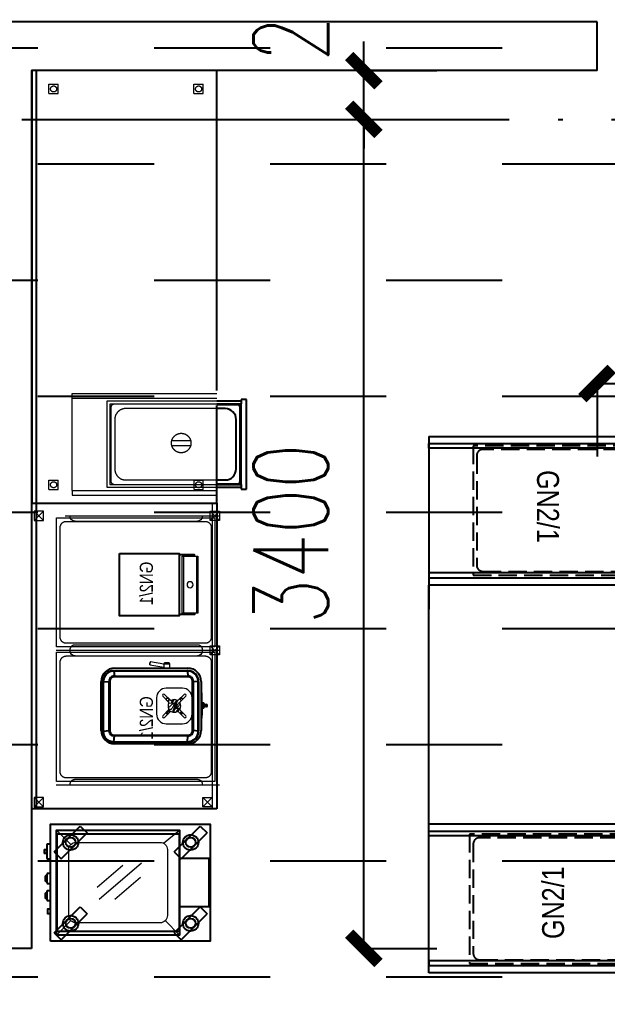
# Model space of a CAD drawing. Header units: millimetres. Extents: x 12325263 to 13848842, y -1463133 to 573208.
# Drawn here: x 12573877 to 12576290, y -830164 to -826177 of the extents above; entities that cross this region are included whole.
import ezdxf
from ezdxf.enums import TextEntityAlignment as Align
from ezdxf.xclip import XClip

# ---------------------------------------------------------------- set-up
doc = ezdxf.new("R2010")
doc.units = ezdxf.units.MM
doc.header["$LTSCALE"] = 1000
doc.header["$XCLIPFRAME"] = 0
for name, pattern in [('DASH', [0.35, 0.25, -0.1]), ('DASHED', [19.05, 12.7, -6.35]), ('DOTE', [2.42, 2, -0.2, 0.02, -0.2])]:
    doc.linetypes.add(name, pattern=pattern)
for name, color, linetype in [('A-ANNO-DIMS', 83, 'Continuous'), ('A-AXIS', 16, 'DOTE'), ('A-WALL', 5, 'Continuous'), ('fur202301', 252, 'Continuous'), ('WALL', 5, 'Continuous'), ('WALL-SHATCH', 8, 'Continuous'), ('建筑-楼板开洞', 251, 'Continuous')]:
    doc.layers.add(name, color=color, linetype=linetype)
doc.styles.add('_TCH_DIM_T3', font='SIMPLEX.shx', dxfattribs={"width": 0.705882, "bigfont": 'GBCBIG.shx'})
doc.styles.add('KA', font='ARIALN.TTF')
doc.dimstyles.new('_TCH_ARCH&&120', dxfattribs={"dimtxt": 306, "dimasz": 120, "dimexe": 300, "dimexo": 360, "dimgap": 147, "dimtad": 1, "dimdec": 0, "dimzin": 0, "dimdsep": 46, "dimtxsty": '_TCH_DIM_T3', "dimblk": 'ARCHTICK', "dimcen": 0.09, "dimclrt": 7, "dimazin": 2, "dimtfac": 1, "dimtdec": 0, "dimtix": 1, "dimtmove": 2, "dimatfit": 3, "dimfxl": 1, "dimfxlon": 1, "dimtolj": 1, "dimtzin": 0, "dimarcsym": 0})

# ---------------------------------------------------------------- blocks, each defined once
blk = doc.blocks.new('adgshg13-A$C7F010FC0')
at = {"layer": 'WALL-SHATCH'}
h = blk.add_hatch(color=256, dxfattribs=at)
h.dxf.hatch_style = 1
h.paths.add_polyline_path([(-60384.2, -16880.9), (-763.2, 197.5), (12587.6, -13153.3), (12587.6, -157996), (-162964.9, -188820.4), (-171262.4, -180522.9), (-171262.4, -31310.9), (-150707.2, -10755.7), (-131860.1, -7980.9), (-99162.4, -7980.9), (-99162.4, -4980.9), (-76620.4, -4980.9), (-70107.7, -16880.9)], flags=16)
h.paths.add_polyline_path([(-60091.2, -16380.9), (-646.9, 646.9), (12987.6, -12987.6), (12987.6, -158331.9), (-163100.6, -189250.4), (-171662.4, -180688.6), (-171662.4, -31145.2), (-150777.9, -10260.7), (-131896.7, -7480.9), (-99562.4, -7480.9), (-99562.4, -4580.9), (-76365.6, -4580.9), (-69907.5, -16380.9)])
blk = doc.blocks.new('A$C4C7A72D3')
at = {"layer": 'WALL', "color": 1}
blk.add_blockref('adgshg13-A$C7F010FC0', (210433, 205503.6), dxfattribs=at)
blk = doc.blocks.new('qlzw')
at = {"layer": 'A-AXIS'}
blk.add_line((12411416.8, 1055289.8), (12486866.8, 1055289.8), dxfattribs=at)
blk = doc.blocks.new('*U1546')
at = {"layer": 'fur202301'}
for p, q in [((859105.8, 257052.8), (860105.8, 257052.8)), ((859105.8, 257052.8), (859105.8, 256344)), ((860105.8, 257052.8), (860105.8, 256442.8)), ((860105.8, 256442.8), (859105.8, 256442.8)), ((859105.8, 255462.9), (859105.8, 256442.8)), ((860105.8, 255462.9), (860105.8, 256442.8)), ((859105.8, 254852.5), (859105.8, 255463.2)), ((860105.8, 255462.9), (859105.8, 255462.9)), ((860105.8, 254852.5), (860105.8, 255462.9)), ((860105.8, 254852.5), (859105.8, 254852.5))]:
    blk.add_line(p, q, dxfattribs=at)
at = {"layer": 'fur202301', "linetype": 'DASHED', "ltscale": 0.1}
for points in [[(860105.8, 257024), (860105.8, 257004), (859105.8, 257004), (859105.8, 257024)], [(860105.8, 256472.8), (860105.8, 256492.8), (859105.8, 256492.8), (859105.8, 256472.8)], [(860105.8, 255434.1), (860105.8, 255414.1), (859105.8, 255414.1), (859105.8, 255434.1)], [(860105.8, 254882.5), (860105.8, 254902.5), (859105.8, 254902.5), (859105.8, 254882.5)]]:
    blk.add_lwpolyline(points, close=True, dxfattribs=at)
at = {"layer": 'fur202301', "color": 1, "linetype": 'DASH', "ltscale": 0.3}
for points in [[(859287, 257014.3), (859287, 256484.3), (859937, 256484.3), (859937, 257014.3)], [(859923, 254891.6), (859922.9, 255421.6), (859272.9, 255421.6), (859273, 254891.6)]]:
    blk.add_lwpolyline(points, close=True, dxfattribs=at)
for points in [[(859302, 256974.3), (859302, 256524.3, 0.414214), (859327, 256499.3), (859897, 256499.3, 0.414214), (859922, 256524.3), (859922, 256974.3, 0.414214), (859897, 256999.3), (859327, 256999.3, 0.414214)], [(859907.9, 254931.6), (859907.9, 255381.6, 0.414214), (859882.9, 255406.6), (859312.9, 255406.6, 0.414214), (859287.9, 255381.6), (859287.9, 254931.6, 0.414214), (859313, 254906.6), (859883, 254906.6, 0.414214)]]:
    blk.add_lwpolyline(points, format="xyb", close=True, dxfattribs=at)
at = {"layer": 'fur202301', "style": 'KA'}
for rotation, p in [(270.0006, (859596.3, 256765.5)), (90.0061, (859613.6, 255140.4))]:
    blk.add_text('GN2/1', height=90, rotation=rotation, dxfattribs=at).set_placement(p, align=Align.MIDDLE)
blk = doc.blocks.new('*U1551')
for p, q in [((1253.7, 0), (0, 0)), ((0, 0), (0, -760)), ((1253.7, -760), (1253.7, 0)), ((1253.7, -20), (0, -20)), ((0, -760), (1253.7, -760))]:
    blk.add_line(p, q)
at = {"color": 1, "linetype": 'DASHED', "lineweight": 0, "ltscale": 3}
for p, q in [((33, -10), (71, -48)), ((71, -10), (33, -48)), ((1207.7, -48), (1245.7, -10)), ((1245.7, -48), (1207.7, -10)), ((604, -100), (604, -770)), ((1156.1, -100), (1156.1, -770)), ((52, -138), (52, -770)), ((52, -158), (55, -158)), ((604, -158), (601, -158)), ((604, -128), (604, -128)), ((604, -128), (604, -128)), ((604, -138), (604, -770)), ((604, -158), (607, -158)), ((1156.1, -158), (1153.1, -158)), ((1156.1, -128), (1156.1, -128)), ((1156.1, -128), (1156.1, -128)), ((75, -178), (75, -680)), ((581, -178), (581, -680)), ((627, -178), (627, -680)), ((1133.1, -178), (1133.1, -680)), ((1207.7, -702), (1245.7, -740)), ((1245.7, -702), (1207.7, -740)), ((0, -740), (1253.7, -740)), ((33, -732), (71, -770)), ((71, -732), (33, -770)), ((623, -732), (585, -770)), ((585, -732), (623, -770)), ((604, -760), (601, -760)), ((1156.1, -760), (1153.1, -760))]:
    blk.add_line(p, q, dxfattribs=at)
at = {"color": 1, "lineweight": 0, "ltscale": 100}
for p, q in [((52, -700), (55, -700)), ((604, -700), (607, -700))]:
    blk.add_line(p, q, dxfattribs=at)
at = {"color": 1, "linetype": 'DASHED', "lineweight": 0, "ltscale": 3}
for points in [[(33, -10), (71, -10), (71, -48), (33, -48)], [(1207.7, -10), (1245.7, -10), (1245.7, -48), (1207.7, -48)], [(1207.7, -740), (1245.7, -740), (1245.7, -702), (1207.7, -702)], [(33, -770), (71, -770), (71, -732), (33, -732)], [(585, -770), (623, -770), (623, -732), (585, -732)]]:
    blk.add_lwpolyline(points, close=True, dxfattribs=at)
at = {"color": 1, "linetype": 'DASHED', "lineweight": 0, "ltscale": 0.1, "extrusion": (2.75779e-10, -5.4845e-09, 1), "elevation": 0}
for points in [[(590.3, -102), (60.3, -102), (60.3, -752), (590.3, -752)], [(1142.3, -102), (612.3, -102), (612.3, -752), (1142.3, -752)]]:
    blk.add_lwpolyline(points, close=True, dxfattribs=at)
for points in [[(550.3, -117), (100.3, -117, 0.414214), (75.3, -142), (75.3, -712, 0.414214), (100.3, -737), (550.3, -737, 0.414214), (575.3, -712), (575.3, -142, 0.414214)], [(1102.3, -117), (652.3, -117, 0.414214), (627.3, -142), (627.3, -712, 0.414214), (652.3, -737), (1102.3, -737, 0.414214), (1127.3, -712), (1127.3, -142, 0.414214)]]:
    blk.add_lwpolyline(points, format="xyb", close=True, dxfattribs=at)
at = {"color": 1, "lineweight": 0, "ltscale": 3}
for centre in [(55, -178), (607, -178)]:
    blk.add_arc(centre, 20, 0, 90, dxfattribs=at)
at = {"color": 1, "linetype": 'DASHED', "lineweight": 0, "ltscale": 3}
for centre, start, end in [((601, -178), 90, 180), ((1153.1, -178), 90, 180), ((601, -680), 180, 270), ((1153.1, -680), 180, 270)]:
    blk.add_arc(centre, 20, start, end, dxfattribs=at)
at = {"color": 1, "lineweight": 0, "ltscale": 100}
for centre in [(55, -680), (607, -680)]:
    blk.add_arc(centre, 20, 270, 0, dxfattribs=at)
at = {"color": 1, "lineweight": 0, "style": 'KA'}
for p in [(329.1, -469.4, 0), (881.2, -469.4, 0)]:
    blk.add_text('GN2/1', height=53.6, rotation=0, dxfattribs=at).set_placement(p, align=Align.MIDDLE)
blk = doc.blocks.new('asdgagCASTOR')
at = {"layer": 'fur202301'}
for p, q in [((-67.2, -38.9), (38.9, 67.2)), ((38.9, 67.2), (67.2, 38.9)), ((-38.9, -67.2), (67.2, 38.9)), ((-67.2, -38.9), (-38.9, -67.2))]:
    blk.add_line(p, q, dxfattribs=at)
for radius in [31.6, 20]:
    blk.add_circle((0, 0), radius, dxfattribs=at)
blk = doc.blocks.new('asdgag2019062511414185366')
at = {"color": 1, "lineweight": 5, "extrusion": (-2.4158e-06, -1.4624e-16, 1)}
for p, q in [((78.6, -190.7, 0), (25, -125, 0)), ((396.2, -183.8, 0), (455, -125, 0)), ((83.8, -571.2, 0), (25, -630, 0)), ((396.2, -571.2, 0), (455, -630, 0))]:
    blk.add_line(p, q, dxfattribs=at)
at = {"color": 1, "lineweight": 0, "extrusion": (-2.4158e-06, -1.4624e-16, 1)}
for p, q in [((160.3, -281.3, 0), (309.7, -454.6, 0)), ((218.7, -285.3, 0), (309.7, -390.8, 0)), ((169.6, -357.5, 0), (260.5, -463, 0))]:
    blk.add_line(p, q, dxfattribs=at)
at = {"extrusion": (-2.4158e-06, -1.4624e-16, 1), "elevation": 0}
for points in [[(480, -655), (0, -655), (0, 0), (480, 0)], [(340, -125), (140, -125), (140, -5), (340, -5)]]:
    blk.add_lwpolyline(points, close=True, dxfattribs=at)
at = {"color": 1, "extrusion": (-2.4158e-06, -1.4624e-16, 1), "elevation": 0}
blk.add_lwpolyline([(455, -630), (25, -630), (25, -125), (455, -125)], close=True, dxfattribs=at)
at = {"color": 1, "ltscale": 0.5, "extrusion": (-2.4158e-06, -1.4624e-16, 1), "elevation": 0}
for points in [[(440.1, -627.6), (40.1, -627.6), (40.1, -127.6), (440.1, -127.6)], [(367.1, -655), (348.5, -655), (348.5, -666.6), (367.1, -666.6)]]:
    blk.add_lwpolyline(points, close=True, dxfattribs=at)
at = {"color": 1, "lineweight": 5, "extrusion": (-2.4158e-06, -1.4624e-16, 1), "elevation": 0}
blk.add_lwpolyline([(375, -580), (105, -580, -0.414214), (75, -550), (75, -205, -0.414214), (105, -175), (375, -175, -0.414214), (405, -205), (405, -550, -0.414214)], format="xyb", close=True, dxfattribs=at)
at = {"color": 1, "ltscale": 0.5, "extrusion": (-2.4158e-06, -1.4624e-16, 1), "elevation": 0}
for points in [[(140.6, -655), (84.1, -655, 0.414214), (82.1, -657), (82.1, -667.4, 0.414214), (84.1, -669.4), (140.6, -669.4, 0.414214), (142.6, -667.4), (142.6, -657, 0.414214)], [(119.5, -669.4), (105.8, -669.4), (105.8, -679.4, 0.414214), (107.8, -681.4), (117.5, -681.4, 0.414214), (119.5, -679.4)], [(241.5, -655), (205.2, -655, 0.414214), (203.2, -657), (203.2, -667.3, 0.414214), (205.2, -669.3), (241.5, -669.3, 0.414214), (243.5, -667.3), (243.5, -657, 0.414214)], [(233.7, -669.3), (213, -669.3), (213, -675, 0.414214), (215, -677), (231.7, -677, 0.414214), (233.7, -675)], [(312.1, -655), (275.8, -655, 0.414214), (273.8, -657), (273.8, -667.3, 0.414214), (275.8, -669.3), (312.1, -669.3, 0.414214), (314.1, -667.3), (314.1, -657, 0.414214)], [(304.3, -669.3), (283.6, -669.3), (283.6, -675, 0.414214), (285.6, -677), (302.3, -677, 0.414214), (304.3, -675)]]:
    blk.add_lwpolyline(points, format="xyb", close=True, dxfattribs=at)
at = {"rotation": 89.99999999999999}
for p in [(75.4, -79.9), (407.3, -79.9), (75.4, -572.2), (407.3, -572.2)]:
    blk.add_blockref('asdgagCASTOR', p, dxfattribs=at)
blk = doc.blocks.new('asdgag2019072716274938646')
at = {"color": 1, "lineweight": 0}
for p, q in [((0, -242.6), (256, -242.6)), ((11.3, -262.6), (244.7, -262.6)), ((11.3, -315.4), (244.7, -315.4))]:
    blk.add_line(p, q, dxfattribs=at)
blk.add_lwpolyline([(0, 0), (0, -244.7), (256, -244.7), (256, 0)], close=True)
for points in [[(11.3, -306.7), (5.8, -306.7), (5.8, -244.7)], [(244.7, -306.7), (250.2, -306.7), (250.2, -244.7)]]:
    blk.add_lwpolyline(points)
blk.add_lwpolyline([(11.3, -257), (11.3, -321), (244.7, -321), (244.7, -257)], close=True, dxfattribs=at)
blk.add_circle((128, -289), 12.3, dxfattribs=at)
blk = doc.blocks.new('asdgagWRQWERQ')
for p, q in [((-55024.8, 164074.5), (-54722.8, 164074.5)), ((-55022.8, 164066.4), (-55024.7, 164042.5)), ((-55022.8, 164068), (-54720.8, 164068)), ((-55022.8, 164068), (-55022.8, 164066.5)), ((-54720.8, 164066.5), (-55022.8, 164066.5)), ((-54720.8, 164066.4), (-55022.8, 164066.4)), ((-54720.8, 164066.4), (-54722.7, 164042.5)), ((-54720.8, 164068), (-54720.8, 164066.5)), ((-55078.8, 163818.5), (-55078.8, 164020.5)), ((-55068.3, 163820.5), (-55068.3, 164022.5)), ((-55068.3, 164022.5), (-55066.8, 164022.5)), ((-55066.8, 164022.5), (-55066.8, 163820.5)), ((-55066.7, 164022.5), (-55046.7, 164020.6)), ((-55066.7, 164022.5), (-55066.7, 163820.5)), ((-55046.7, 163818.6), (-55046.7, 164020.6)), ((-55046.7, 164020.6), (-55043, 164020.6)), ((-55043, 164020.6), (-55043, 163818.6)), ((-55024.7, 164042.5), (-54722.7, 164042.5)), ((-55024.7, 164042.5), (-55024.7, 164039)), ((-54722.7, 164039), (-55024.7, 164039)), ((-54722.7, 164042.5), (-54722.7, 164039)), ((-54704.3, 163818.6), (-54704.3, 164020.6)), ((-54700.8, 164020.6), (-54704.3, 164020.6)), ((-54676.9, 164022.5), (-54700.8, 164020.6)), ((-54700.8, 164020.6), (-54700.8, 163818.6)), ((-54676.9, 163820.5), (-54676.9, 164022.5)), ((-54676.8, 163820.5), (-54676.8, 164022.5)), ((-54675.3, 164022.5), (-54676.8, 164022.5)), ((-54675.3, 164022.5), (-54675.3, 163820.5)), ((-54668.8, 164020.5), (-54668.8, 163818.5)), ((-55066.8, 163820.5), (-55068.3, 163820.5)), ((-55066.7, 163820.5), (-55046.7, 163818.6)), ((-55043, 163818.6), (-55046.7, 163818.6)), ((-55024.7, 163800.3), (-54722.7, 163800.3)), ((-55024.7, 163800.3), (-55024.7, 163796.6)), ((-55022.8, 163776.6), (-55024.7, 163796.6)), ((-54722.7, 163796.6), (-55024.7, 163796.6)), ((-54722.7, 163800.3), (-54722.7, 163796.6)), ((-54720.8, 163776.6), (-54722.7, 163796.6)), ((-54704.3, 163818.6), (-54700.8, 163818.6)), ((-54676.9, 163820.5), (-54700.8, 163818.6)), ((-54676.8, 163820.5), (-54675.3, 163820.5)), ((-54722.8, 163764.5), (-55024.8, 163764.5)), ((-55022.8, 163776.6), (-54720.8, 163776.6)), ((-55022.8, 163776.5), (-54720.8, 163776.5)), ((-55022.8, 163776.5), (-55022.8, 163775)), ((-54720.8, 163775), (-55022.8, 163775)), ((-54720.8, 163776.5), (-54720.8, 163775))]:
    blk.add_line(p, q)
at = {"linetype": 'ByBlock', "lineweight": 9}
for p, q in [((-54935.8, 163992.5), (-55001.8, 163992.5)), ((-55041.8, 163952.5), (-55041.8, 163886.5)), ((-54895.8, 163886.5), (-54895.8, 163952.5)), ((-55001.8, 163846.5), (-54935.8, 163846.5))]:
    blk.add_line(p, q, dxfattribs=at)
at = {"color": 1, "linetype": 'ByBlock', "lineweight": 0}
for p, q in [((-55082.3, 163969), (-55082.3, 163957.1)), ((-55078.8, 163969), (-55082.3, 163969)), ((-55082.3, 163955.6), (-55082.3, 163957.1)), ((-55082.3, 163929), (-55082.3, 163955.6)), ((-55082, 163956.4), (-55080.7, 163956.4)), ((-55081.5, 163955.9), (-55078.8, 163957.4)), ((-54992, 163935.7), (-55016, 163959.6)), ((-55008.9, 163966.7), (-54985, 163942.7)), ((-55001.3, 163949), (-55001.3, 163949)), ((-55001.3, 163944.9), (-55001.3, 163949)), ((-55001, 163947.9), (-55001.3, 163948.1)), ((-54998.3, 163951.7), (-54998.3, 163952)), ((-54998.3, 163952), (-54994.2, 163952)), ((-54993.9, 163949.5), (-54992.9, 163950.1)), ((-54993.9, 163949.5), (-54991.7, 163949.5)), ((-54992.4, 163950.1), (-54992.9, 163950.1)), ((-54952.6, 163942.7), (-54928.6, 163966.7)), ((-54921.6, 163959.6), (-54945.5, 163935.7)), ((-54943.3, 163952), (-54939.3, 163952)), ((-54936.3, 163949), (-54936.3, 163944.9)), ((-55104.8, 163920), (-55104.8, 163916)), ((-55101.3, 163923.5), (-55101.3, 163912.5)), ((-55100.5, 163923.5), (-55101.3, 163923.5)), ((-55101.3, 163912.5), (-55100.5, 163912.5)), ((-55100.5, 163923.5), (-55100.5, 163912.5)), ((-55095.5, 163923.5), (-55095.5, 163912.5)), ((-55089.8, 163923.5), (-55095.5, 163923.5)), ((-55095.5, 163912.5), (-55089.8, 163912.5)), ((-55089.8, 163928.5), (-55089.8, 163907.5)), ((-55089.3, 163907), (-55089.3, 163929)), ((-55087.3, 163929), (-55089.3, 163929)), ((-55089.3, 163907), (-55087.3, 163907)), ((-55087.3, 163929), (-55087.3, 163907)), ((-55083.3, 163927.2), (-55087.3, 163929)), ((-55087.3, 163907), (-55083.4, 163908.7)), ((-55083.3, 163927.2), (-55083.4, 163908.7)), ((-55083.4, 163908.7), (-55082.3, 163908.4)), ((-55082.3, 163927.5), (-55083.3, 163927.2)), ((-55082.3, 163926.7), (-55082.3, 163929)), ((-55082.3, 163926.7), (-55082.3, 163870.1)), ((-55078.8, 163927.8), (-55082, 163927.8)), ((-55078.8, 163934.9), (-55081.5, 163929.6)), ((-55081.5, 163929.6), (-55078.8, 163929.6)), ((-55016, 163879.3), (-54992, 163903.3)), ((-54974, 163927.9), (-54990.7, 163928.4)), ((-54984.3, 163936), (-54985.3, 163934.3)), ((-54982.8, 163934.3), (-54985.3, 163934.3)), ((-54984.3, 163936), (-54981.8, 163936)), ((-54981.8, 163936), (-54982.8, 163934.3)), ((-54968.7, 163908.3), (-54946.2, 163908.9)), ((-54945.5, 163903.3), (-54921.6, 163879.3)), ((-55082.3, 163869.4), (-55082.3, 163870.1)), ((-55082.3, 163869.4), (-55082.3, 163867)), ((-55082.3, 163867), (-55078.8, 163858.9)), ((-55082, 163869.7), (-55078.8, 163869.7)), ((-55078.8, 163868.4), (-55081.5, 163868.4)), ((-55081.5, 163868.4), (-55078.8, 163861.6)), ((-54985, 163896.2), (-55008.9, 163872.3)), ((-55001.3, 163890), (-55001.3, 163894.1)), ((-54994.2, 163887), (-54998.3, 163887)), ((-54928.6, 163872.3), (-54952.6, 163896.2)), ((-54947.2, 163892.4), (-54947.9, 163891.5)), ((-54946.1, 163891.2), (-54947.5, 163891.2)), ((-54947.2, 163892.4), (-54945.2, 163892.4)), ((-54946.1, 163891.2), (-54945.2, 163892.4)), ((-54939.3, 163887), (-54943.3, 163887)), ((-54936.3, 163894.1), (-54936.3, 163890))]:
    blk.add_line(p, q, dxfattribs=at)
at = {"color": 1, "lineweight": 0}
for p, q in [((-54950.8, 163764.5), (-54950.8, 163746.2)), ((-54925.8, 163746.2), (-54950.8, 163746.2)), ((-54946.8, 163742.2), (-54929.8, 163742.2)), ((-54925.8, 163760.8), (-54925.8, 163764.5)), ((-54868.6, 163750.7), (-54925.8, 163760.8)), ((-54925.8, 163746.2), (-54925.8, 163748.6)), ((-54925.8, 163748.6), (-54870.7, 163738.9))]:
    blk.add_line(p, q, dxfattribs=at)
for centre, radius, start, end in [((-55024.8, 164020.5), 54, 90, 180), ((-55022.8, 164022.5), 45.5, 90, 180), ((-55022.8, 164022.5), 44, 90, 180), ((-54722.8, 164020.5), 54, 0, 90), ((-54720.8, 164022.5), 45.5, 0, 90), ((-54720.8, 164022.5), 44, 0, 90), ((-55024.7, 164020.6), 21.9, 89.8458, 179.8544), ((-54722.7, 164020.5), 22, 0.1635, 89.8365), ((-55024.8, 163818.5), 54, 180, 270), ((-55022.8, 163820.5), 45.5, 180, 270), ((-55022.8, 163820.5), 44, 180, 270), ((-55022.8, 163820.5), 43.9, 180.0029, 186.3405), ((-55022.8, 163820.5), 43.9, 225.7306, 226.7907), ((-55024.7, 163818.6), 22, 179.8683, 270.1317), ((-54722.8, 163818.5), 54, 270, 0), ((-54722.7, 163818.5), 21.9, 270.1456, 0.1542), ((-54720.8, 163820.5), 45.5, 270, 0), ((-54720.8, 163820.5), 44, 270, 0)]:
    blk.add_arc(centre, radius, start, end)
at = {"linetype": 'ByBlock', "lineweight": 9}
for centre, start, end in [((-55001.8, 163952.5), 90, 180), ((-54935.8, 163952.5), 0, 90), ((-55001.8, 163886.5), 180, 270), ((-54935.8, 163886.5), 270, 0)]:
    blk.add_arc(centre, 40, start, end, dxfattribs=at)
at = {"color": 1, "linetype": 'ByBlock', "lineweight": 0}
for centre, radius, start, end in [((-55081, 163957.3), 1.3, 184.8495, 221.8925), ((-54964.6, 163749.9), 236.8, 118.8365, 119.7064), ((-55012.5, 163963.2), 5, 45, 225), ((-54998.3, 163949), 3, 90, 180), ((-54998.1, 163949), 3.07, 181.3966, 201.235), ((-54998.4, 163948.8), 2.74, 157.3275, 199.1229), ((-54998.2, 163948.8), 2.86, 90.8902, 159.0498), ((-54947, 163910.2), 63.5, 143.3515, 147.5122), ((-54965.5, 163916.7), 43.4, 130.8438, 142.0584), ((-54982.7, 163086.3), 865.6, 90.75, 91.0326), ((-54962.6, 163916.4), 43.9, 131.3076, 144.4413), ((-54983.2, 163937.9), 17.9, 128.986, 145.401), ((-54988.2, 163942.7), 8.84, 119.2241, 121.9948), ((-54982.8, 163944.9), 3, 225, 298.9866), ((-54948.2, 163918.8), 40, 143.0435, 154.5227), ((-54944.1, 163917.6), 42, 140.3536, 153.9187), ((-54968.8, 163919.5), 26, 61.0134, 118.9866), ((-55028.5, 163962.3), 65, 326.3494, 340.8205), ((-54954.7, 163944.9), 3, 241.0134, 315), ((-54765.5, 164026.4), 202.2, 203.9883, 206.1045), ((-54932.2, 163611.7), 340.1, 90.9993, 91.9659), ((-54904.7, 163916.1), 44.4, 135.1911, 150.2436), ((-54939.3, 163949), 3, 0, 90), ((-54925.1, 163963.2), 5, 315, 135), ((-55101.3, 163920), 3.48, 90, 180), ((-55101.3, 163916), 3.48, 180, 270), ((-55098, 163925.8), 3.44, 222.8915, 317.1085), ((-55098, 163910.1), 3.44, 42.8915, 137.1085), ((-55089.3, 163928.5), 0.5, 90, 180), ((-55089.3, 163907.5), 0.5, 180, 270), ((-55077.9, 163928.1), 4.45, 154.997, 168.0733), ((-55079.8, 163926.6), 2.53, 150.3921, 177.7528), ((-54672.2, 163731.3), 455.4, 153.2385, 154.1325), ((-55078.5, 163927.9), 3.43, 150.2361, 180.3986), ((-54968.8, 163919.5), 26, 151.0134, 208.9866), ((-54994.1, 163933.5), 3, 331.0134, 45), ((-54994.1, 163905.4), 3, 315, 28.9866), ((-54631.5, 163747.1), 400.2, 152.1209, 153.0863), ((-54491.5, 163679.5), 553.4, 152.5911, 153.2942), ((-54827.3, 163820.7), 168.6, 148.2252, 153.6602), ((-55063.4, 163958.9), 117, 326.128, 334.4999), ((-55060.8, 163958.8), 116.8, 326.3474, 334.5462), ((-54937.3, 163936.2), 10.6, 191.9996, 226.2297), ((-54943.4, 163933.5), 3, 135, 208.9866), ((-54943.4, 163905.4), 3, 151.0134, 225), ((-54968.8, 163919.5), 26, 331.0134, 28.9866), ((-55069.4, 163873.2), 13.4, 196.6111, 200.8884), ((-55077.7, 163870.5), 4.28, 190.4254, 208.6217), ((-54463, 164103.4), 662.1, 200.7887, 201.5408), ((-55012.5, 163875.8), 5, 135, 315), ((-54998.3, 163890), 3, 180, 270), ((-55079, 163874.3), 87, 13.0086, 16.8865), ((-54982.8, 163894.1), 3, 61.0134, 135), ((-54968.8, 163919.5), 26, 241.0134, 298.9866), ((-54954.7, 163894.1), 3, 45, 118.9866), ((-55046.7, 163960.8), 120.7, 325.5327, 329.8374), ((-54939.3, 163890), 3, 270, 0), ((-55010.5, 163860.5), 81.5, 24.0634, 24.6776), ((-54925.1, 163875.8), 5, 225, 45)]:
    blk.add_arc(centre, radius, start, end, dxfattribs=at)
at = {"color": 1, "lineweight": 0}
for centre, radius, start, end in [((-54946.8, 163746.2), 4, 180, 270), ((-54929.8, 163746.2), 4, 270, 0), ((-54914.6, 163754.7), 12.7, 151.4209, 208.5791), ((-54868.7, 163749.7), 0.983, 3.2952, 80.1138), ((-54870.5, 163739.9), 1, 270.0026, 346.2721), ((-54870.8, 163739.9), 1.29, 346.3487, 349.7783)]:
    blk.add_arc(centre, radius, start, end, dxfattribs=at)
at = {"color": 1, "linetype": 'ByBlock', "lineweight": 0}
for centre, major_axis, ratio, start_param, end_param in [((-55081.5, 163955.5), (0.251, -0.432), 0.920973, 3.116004, 3.92095), ((-55081.5, 163955.5), (0.251, -0.432), 0.920973, 2.578721, 3.116004), ((-55081.5, 163929.9), (0.451, -0.217), 0.630018, 3.664667, 5.006896), ((-54940.8, 163937.2), (-7.95, 0.87), 0.813077, 0.634344, 0.915635), ((-55081.5, 163868.6), (-0.468, -0.176), 0.290954, 0.119543, 1.461772)]:
    blk.add_ellipse(centre, major_axis=major_axis, ratio=ratio, start_param=start_param, end_param=end_param, dxfattribs=at)
at = {"color": 1, "lineweight": 0}
for centre, major_axis, start_param, end_param in [((-54869.6, 163744.8), (1.04, 5.91), 0, 3.141803), ((-54868.6, 163744.6), (-0.87, -4.92), 0.097525, 6.283185), ((-54868.6, 163744.6), (-0.87, -4.92), 0.00021, 0.097525)]:
    blk.add_ellipse(centre, major_axis=major_axis, ratio=0.001193, start_param=start_param, end_param=end_param, dxfattribs=at)
for points in [[(-55024.7, 164039), (-55025.9, 164039), (-55027.1, 164038.8), (-55029.4, 164038.4), (-55030.6, 164038), (-55032.8, 164037.1), (-55033.9, 164036.5), (-55035.8, 164035.2), (-55036.8, 164034.4), (-55039.3, 164031.9), (-55040.7, 164029.8), (-55042.5, 164025.4), (-55043, 164023), (-55043, 164020.6)], [(-54704.3, 164020.6), (-54704.3, 164021.8), (-54704.4, 164023), (-54704.9, 164025.3), (-54705.3, 164026.5), (-54706.2, 164028.7), (-54706.7, 164029.8), (-54708.1, 164031.8), (-54708.8, 164032.7), (-54711.4, 164035.3), (-54713.4, 164036.6), (-54717.8, 164038.5), (-54720.2, 164039), (-54722.7, 164039)], [(-55043, 163818.6), (-55043, 163817.4), (-55042.9, 163816.2), (-55042.4, 163813.9), (-55042.1, 163812.7), (-55041.2, 163810.5), (-55040.6, 163809.4), (-55039.3, 163807.4), (-55038.5, 163806.5), (-55035.9, 163803.9), (-55033.9, 163802.6), (-55029.5, 163800.7), (-55027.1, 163800.3), (-55024.7, 163800.3)], [(-54722.7, 163800.3), (-54721.4, 163800.3), (-54720.3, 163800.4), (-54717.9, 163800.8), (-54716.7, 163801.2), (-54714.5, 163802.1), (-54713.5, 163802.7), (-54711.5, 163804), (-54710.5, 163804.8), (-54708, 163807.3), (-54706.6, 163809.4), (-54704.8, 163813.8), (-54704.3, 163816.2), (-54704.3, 163818.6)]]:
    blk.add_open_spline(points, degree=3, knots=[0, 0, 0, 0, 0.125, 0.125, 0.25, 0.25, 0.375, 0.375, 0.5, 0.5, 0.75, 0.75, 1, 1, 1, 1])
at = {"color": 1, "linetype": 'ByBlock', "lineweight": 0}
for points, knots in [([(-55082, 163955.6), (-55082, 163955.6), (-55082.1, 163955.5), (-55082.2, 163955.5), (-55082.2, 163955.6), (-55082.3, 163955.6)], [0, 0, 0, 0, 0.5, 0.5, 1, 1, 1, 1]), ([(-55082, 163956.4), (-55082, 163956.3), (-55081.9, 163956.2), (-55081.9, 163956), (-55081.9, 163956), (-55081.8, 163955.9), (-55081.7, 163955.9), (-55081.7, 163955.9), (-55081.7, 163955.9), (-55081.7, 163955.9)], [0, 0, 0, 0, 0.25, 0.25, 0.5, 0.5, 0.75, 0.75, 0.7573763, 0.7573763, 0.7573763, 0.7573763]), ([(-55001.2, 163949.6), (-55001.2, 163949.6), (-55001.2, 163949.6), (-55001.2, 163949.6), (-55001.2, 163949.5), (-55001.2, 163949.5), (-55001.2, 163949.4), (-55001.2, 163949.3), (-55001.2, 163949.2), (-55001.2, 163949.1), (-55001.2, 163949), (-55001.2, 163948.9)], [0.6108382, 0.6108382, 0.6108382, 0.6108382, 0.625, 0.625, 0.75, 0.75, 0.875, 0.875, 0.9375, 0.9375, 1, 1, 1, 1]), ([(-54991, 163928.5), (-54990.5, 163929.7), (-54989.9, 163931), (-54988.3, 163934.4), (-54987.2, 163936.5), (-54985.5, 163939.8), (-54984.8, 163941), (-54984.1, 163942.2)], [0.73213625, 0.73213625, 0.73213625, 0.73213625, 0.75, 0.75, 0.78125, 0.78125, 0.8023994, 0.8023994, 0.8023994, 0.8023994]), ([(-54980.8, 163942.5), (-54981.6, 163941.3), (-54982.4, 163939.9), (-54983.8, 163937.5), (-54984.4, 163936.4), (-54985, 163935.3)], [0.16201934, 0.16201934, 0.16201934, 0.16201934, 0.1875, 0.1875, 0.20580505, 0.20580505, 0.20580505, 0.20580505]), ([(-54981.7, 163896.8), (-54981.5, 163897.3), (-54981.3, 163897.8), (-54980.5, 163900), (-54979.9, 163901.8), (-54978, 163907.3), (-54976.7, 163911.3), (-54974.8, 163917.4), (-54974.1, 163919.5), (-54972.9, 163923.6), (-54972.3, 163925.6), (-54971, 163929.5), (-54970.4, 163931.5), (-54969.3, 163935.1), (-54968.7, 163936.8), (-54967.5, 163940.1), (-54967, 163941.6), (-54966, 163943.7), (-54965.7, 163944.4), (-54965.3, 163945.1)], [0.5729512, 0.5729512, 0.5729512, 0.5729512, 0.578125, 0.578125, 0.59375, 0.59375, 0.625, 0.625, 0.640625, 0.640625, 0.65625, 0.65625, 0.671875, 0.671875, 0.6875, 0.6875, 0.703125, 0.703125, 0.7126385, 0.7126385, 0.7126385, 0.7126385]), ([(-54961.9, 163944.5), (-54962.3, 163943.8), (-54962.7, 163943), (-54963.5, 163940.9), (-54964, 163939.6), (-54965, 163936.8), (-54965.5, 163935.4), (-54966.5, 163932.4), (-54967, 163930.7), (-54968.6, 163925.8), (-54969.6, 163922.4), (-54971.8, 163915.4), (-54972.9, 163911.9), (-54975, 163905.3), (-54976.1, 163902.1), (-54977.6, 163897.9), (-54978.1, 163896.7), (-54978.6, 163895.5)], [0.160045, 0.160045, 0.160045, 0.160045, 0.171875, 0.171875, 0.1875, 0.1875, 0.203125, 0.203125, 0.21875, 0.21875, 0.25, 0.25, 0.28125, 0.28125, 0.3125, 0.3125, 0.3269305, 0.3269305, 0.3269305, 0.3269305]), ([(-54946.9, 163937.2), (-54945.7, 163939.5), (-54944.5, 163941.7), (-54942.1, 163945.6), (-54940.9, 163947.3), (-54938.9, 163949.7), (-54938.1, 163950.6), (-54937.3, 163951.3)], [0.688257, 0.688257, 0.688257, 0.688257, 0.75, 0.75, 0.8125, 0.8125, 0.8523889, 0.8523889, 0.8523889, 0.8523889]), ([(-54936.3, 163948.3), (-54937.1, 163947.4), (-54937.9, 163946.5), (-54939.8, 163944), (-54940.9, 163942.3), (-54942.6, 163939.5), (-54943.2, 163938.5), (-54943.8, 163937.4)], [0.1413043, 0.1413043, 0.1413043, 0.1413043, 0.1875, 0.1875, 0.25, 0.25, 0.2842286, 0.2842286, 0.2842286, 0.2842286]), ([(-54993.5, 163911.8), (-54992.9, 163912.3), (-54991.2, 163914.1), (-54988.9, 163916.7), (-54986.7, 163919.3), (-54985, 163921.1), (-54983.3, 163922.9), (-54981.7, 163924.4), (-54980.1, 163925.7), (-54978.5, 163926.8), (-54976.8, 163927.5), (-54975.3, 163927.8), (-54974.4, 163927.9), (-54974, 163927.9)], [0.5506655, 0.5506655, 0.5506655, 0.5506655, 0.5678727, 0.5990397, 0.6145562, 0.6302768, 0.6458901, 0.6615519, 0.6765288, 0.6917717, 0.7074428, 0.7233392, 0.733484, 0.733484, 0.733484, 0.733484]), ([(-54990.7, 163928.4), (-54990.9, 163928.4), (-54991.4, 163928.4), (-54992.3, 163928.2), (-54993, 163927.9), (-54993.3, 163927.7)], [0.65049684, 0.65049684, 0.65049684, 0.65049684, 0.65778878, 0.67554207, 0.6900712, 0.6900712, 0.6900712, 0.6900712]), ([(-54974.4, 163926.3), (-54974.8, 163925.8), (-54975.4, 163925), (-54976.1, 163924), (-54976.6, 163923.2), (-54977.7, 163921.6), (-54979.1, 163919.4), (-54980.8, 163916.7), (-54983, 163913.2), (-54985.2, 163909.8), (-54987.4, 163907.1), (-54989.1, 163905.3), (-54990.7, 163904), (-54991.7, 163903.4), (-54992.2, 163903.2)], [0.3245662, 0.3245662, 0.3245662, 0.3245662, 0.3353441, 0.3392632, 0.3431992, 0.3508947, 0.365923, 0.3809153, 0.3956746, 0.4254387, 0.440482, 0.4557693, 0.4709518, 0.4858247, 0.4858247, 0.4858247, 0.4858247]), ([(-54985, 163935.3), (-54985.4, 163934.5), (-54985.8, 163933.7), (-54987, 163931.4), (-54987.8, 163929.9), (-54988.5, 163928.3)], [0.20580505, 0.20580505, 0.20580505, 0.20580505, 0.21875, 0.21875, 0.24204531, 0.24204531, 0.24204531, 0.24204531]), ([(-54973.2, 163927.9), (-54973.3, 163927.9), (-54973.4, 163927.9), (-54973.8, 163927.9), (-54974, 163927.9)], [0.5472059, 0.5472059, 0.5472059, 0.5472059, 0.7548418, 1, 1, 1, 1]), ([(-54972, 163907.5), (-54972, 163907.5), (-54971.9, 163907.5), (-54971.5, 163907.7), (-54970.3, 163908.1), (-54969.4, 163908.2), (-54968.7, 163908.3)], [0.4378941, 0.4378941, 0.4378941, 0.4378941, 0.4883513, 0.628181, 0.8000491, 1, 1, 1, 1]), ([(-54970.7, 163909.5), (-54970.4, 163910), (-54969.6, 163911.3), (-54968.2, 163913.7), (-54966.5, 163916.6), (-54964.8, 163919.6), (-54962.7, 163923.5), (-54960.1, 163928.1), (-54957.5, 163931.5), (-54955.3, 163933.4), (-54953.7, 163934.4), (-54952, 163934.9), (-54950.5, 163935), (-54949.4, 163934.8), (-54948.7, 163934.6), (-54948.1, 163934.3), (-54947.8, 163934.1), (-54947.6, 163934)], [0.765185, 0.765185, 0.765185, 0.765185, 0.7737382, 0.7904109, 0.8074071, 0.8243407, 0.8415269, 0.8743911, 0.9066698, 0.9227403, 0.939208, 0.9559123, 0.9731879, 0.9811999, 0.9909572, 0.9957805, 1, 1, 1, 1]), ([(-54943.6, 163925.6), (-54944.3, 163925.3), (-54946, 163924.4), (-54948.7, 163922.4), (-54951.5, 163919.9), (-54954.4, 163917), (-54957, 163914.6), (-54959, 163912.8), (-54961, 163911.3), (-54963.3, 163909.8), (-54966, 163908.6), (-54967.8, 163908.3), (-54968.7, 163908.3)], [0.0261552, 0.0261552, 0.0261552, 0.0261552, 0.0524869, 0.0849471, 0.1178356, 0.1531537, 0.1892944, 0.207213, 0.2244886, 0.2583868, 0.2904042, 0.3223243, 0.3223243, 0.3223243, 0.3223243]), ([(-54967.4, 163893.5), (-54966.6, 163894.9), (-54965.8, 163896.3), (-54963.8, 163900.1), (-54962.6, 163902.6), (-54960.9, 163906.3), (-54960.4, 163907.4), (-54959.9, 163908.5)], [0.333843, 0.333843, 0.333843, 0.333843, 0.375, 0.375, 0.4375, 0.4375, 0.4637582, 0.4637582, 0.4637582, 0.4637582]), ([(-54948.4, 163891.9), (-54948.2, 163892.2), (-54948, 163892.6), (-54946.3, 163895.4), (-54944.8, 163898.1), (-54943.3, 163901.1)], [0.4842109, 0.4842109, 0.4842109, 0.4842109, 0.5, 0.5, 0.6165713, 0.6165713, 0.6165713, 0.6165713]), ([(-54947.6, 163934), (-54947.6, 163934.1), (-54947.6, 163934.3), (-54947.6, 163934.5), (-54947.6, 163934.7), (-54947.6, 163934.9), (-54947.6, 163935.1), (-54947.6, 163935.3), (-54947.6, 163935.5), (-54947.6, 163935.7), (-54947.5, 163935.9), (-54947.5, 163936.1), (-54947.5, 163936.3), (-54947.5, 163936.5), (-54947.5, 163936.6), (-54947.4, 163936.9), (-54947.4, 163937.1), (-54947.3, 163937.4), (-54947.3, 163937.6), (-54947.2, 163937.6), (-54947.1, 163937.5), (-54947.1, 163937.5), (-54947.1, 163937.5)], [0, 0, 0, 0, 0.0147603, 0.0298952, 0.0454143, 0.0613273, 0.0776443, 0.0943752, 0.1115301, 0.1291192, 0.1471528, 0.1656413, 0.184595, 0.2040245, 0.2239411, 0.2443571, 0.2994866, 0.3596271, 0.4251195, 0.4963249, 0.5544592, 0.5757684, 0.5757684, 0.5757684, 0.5757684]), ([(-54945.7, 163935.5), (-54945.9, 163935.7), (-54946.4, 163936.3), (-54946.8, 163936.9), (-54947.1, 163937.5)], [0.8941385, 0.8941385, 0.8941385, 0.8941385, 0.9297615, 1, 1, 1, 1]), ([(-54946.6, 163908.9), (-54946.4, 163908.9), (-54946.3, 163908.9), (-54946.2, 163908.9), (-54946.2, 163908.9)], [0.980405238, 0.980405238, 0.980405238, 0.980405238, 0.984248709, 0.984324755, 0.984324755, 0.984324755, 0.984324755]), ([(-54946.2, 163908.9), (-54946, 163909), (-54945.6, 163909), (-54945.3, 163909), (-54945.1, 163909.1)], [0.98432475, 0.98432475, 0.98432475, 0.98432475, 0.9905389, 0.99479798, 0.99479798, 0.99479798, 0.99479798]), ([(-54946, 163909), (-54945.8, 163909), (-54945.5, 163909), (-54945.2, 163908.9), (-54945.1, 163908.9)], [0.0853667, 0.0853667, 0.0853667, 0.0853667, 0.1874745, 0.2358666, 0.2358666, 0.2358666, 0.2358666]), ([(-55082.3, 163870.1), (-55082.3, 163870), (-55082.2, 163870), (-55082.1, 163869.8), (-55082, 163869.8), (-55082, 163869.7)], [0, 0, 0, 0, 0.5, 0.5, 1, 1, 1, 1]), ([(-54994.3, 163894), (-54994.1, 163893.1), (-54993.9, 163892.2), (-54993.3, 163890.4), (-54992.9, 163889.4), (-54992.6, 163888.6)], [0.44313268, 0.44313268, 0.44313268, 0.44313268, 0.453125, 0.453125, 0.4671813, 0.4671813, 0.4671813, 0.4671813])]:
    blk.add_open_spline(points, degree=3, knots=knots, dxfattribs=at)
for points in [[(-55081.7, 163955.9), (-55081.7, 163955.9), (-55081.8, 163955.9), (-55081.8, 163955.9)], [(-54950.1, 163944), (-54950.3, 163944.3), (-54950.4, 163944.6), (-54950.5, 163944.9)], [(-54990.7, 163928.4), (-54991.5, 163928.5), (-54992.2, 163928.5), (-54992.9, 163928.7)]]:
    blk.add_open_spline(points, degree=3, dxfattribs=at)
blk = doc.blocks.new('*U1553')
blk.add_line((-400, -20), (1373.3, -20))
at = {"color": 1, "linetype": 'DASHED', "lineweight": 0}
for p, q in [((-344, -71), (-344, -109)), ((-344, -71), (-306, -71)), ((1279.3, -71), (1317.3, -70.9)), ((1279.3, -70.9), (1279.3, -108.9)), ((1317.3, -70.9), (1317.3, -108.9)), ((1279.3, -108.9), (1317.3, -108.9)), ((1279.3, -665.9), (1279.3, -703.9)), ((1279.3, -665.9), (1317.3, -665.9)), ((1317.3, -665.9), (1317.3, -703.9)), ((1279.3, -703.9), (1317.3, -703.9))]:
    blk.add_line(p, q, dxfattribs=at)
at = {"color": 1, "linetype": 'DASHED', "lineweight": 0, "ltscale": 2}
for p, q in [((-306, -71), (-306, -109)), ((-344, -109), (-306, -109)), ((-348, -166.2), (-368, -166.2)), ((-368, -166.2), (-368, -760.1)), ((-348, -166.2), (29.6, -166.2)), ((-348, -166.2), (-348, -760.1)), ((29.6, -166.2), (49.6, -166.2)), ((29.6, -166.2), (29.6, -760.1)), ((49.6, -166.2), (49.6, -760.1)), ((-335.5, -308), (-335.5, -760.1)), ((18, -308), (-335.5, -308)), ((18, -760.1), (18, -308)), ((-323.5, -320), (-323.5, -760.1)), ((6, -320), (-323.5, -320)), ((-323.5, -320), (-323.5, -754.4)), ((6, -320), (-323.5, -320)), ((-6.4, -325), (-311.4, -325)), ((-57.4, -341), (-260.4, -341)), ((6, -760.1), (6, -320)), ((6, -746.3), (6, -320)), ((-305.4, -386), (-305.4, -760.1)), ((-12.4, -760.1), (-12.4, -386)), ((-164, -574.8), (-164, -652.3)), ((-144, -574.8), (-144, -652.3)), ((-344, -666.1), (-344, -704.1)), ((-344, -666.1), (-306, -666.1)), ((-306, -666.1), (-306, -704.1)), ((-344, -704.1), (-306, -704.1))]:
    blk.add_line(p, q, dxfattribs=at)
at = {"color": 2, "ltscale": 2}
for p, q in [((-335.5, -760.1), (-335.5, -860)), ((-323.5, -760.1), (-323.5, -860)), ((-323.5, -766.7), (-323.5, -860)), ((-321.4, -760.1), (-321.4, -845)), ((-305.4, -760.1), (-305.4, -794)), ((-12.4, -794), (-12.4, -760.1)), ((3.6, -760.1), (3.6, -845)), ((6, -860), (6, -760.1)), ((6, -860), (6, -769.4)), ((18, -860), (18, -760.1)), ((-342.5, -860), (-342.5, -882)), ((-324, -860), (-342.5, -860)), ((-323.5, -860), (6, -860)), ((-323.5, -860), (6, -860)), ((-311.4, -855), (-6.4, -855)), ((-260.4, -839), (-57.4, -839)), ((24.5, -860), (6.5, -860)), ((24.5, -882), (24.5, -860)), ((-342.5, -882), (24.5, -882))]:
    blk.add_line(p, q, dxfattribs=at)
for points in [[(62, -760), (1373.3, -760), (1373.3, 0), (-400, 0), (-400, -760)], [(-400, -760), (-273.5, -760)]]:
    blk.add_lwpolyline(points)
at = {"color": 1, "linetype": 'DASHED', "ltscale": 2}
for points in [[(-335.5, -760.1), (-321.4, -760.1)], [(-321, -760.1), (-305.4, -760.1)], [(-303, -760.1), (-10.2, -760.1)], [(-10.2, -760.1), (0, -760.1)], [(16.6, -760.1), (18, -760.1)]]:
    blk.add_lwpolyline(points, dxfattribs=at)
at = {"color": 1, "linetype": 'DASHED', "lineweight": 0, "ltscale": 2}
for centre, radius in [((-325, -89.9), 12.5), ((-154, -613.6), 40), ((-325, -685), 12.5)]:
    blk.add_circle(centre, radius, dxfattribs=at)
at = {"color": 1, "linetype": 'DASHED', "lineweight": 0}
for centre in [(1298.3, -89.9), (1298.3, -684.9)]:
    blk.add_circle(centre, 12.5, dxfattribs=at)
at = {"color": 1, "linetype": 'DASHED', "lineweight": 0, "ltscale": 2}
for centre, radius, start, end in [((-311.4, -335), 10, 90, 180), ((-260.4, -386), 45, 90, 180), ((-57.4, -386), 45, 0, 90), ((-6.4, -335), 10, 0, 90)]:
    blk.add_arc(centre, radius, start, end, dxfattribs=at)
at = {"color": 2, "ltscale": 2}
for centre, radius, start, end in [((-260.4, -794), 45, 180, 270), ((-57.4, -794), 45, 270, 0), ((-311.4, -845), 10, 180, 270), ((-6.4, -845), 10, 270, 0)]:
    blk.add_arc(centre, radius, start, end, dxfattribs=at)
blk = doc.blocks.new('sdfgsdffhg')
at = {"layer": 'fur202301'}
for name, p, rotation in [('*U1553', (-7156.8, 46296.5, 0), 90.00000000598875), ('asdgagWRQWERQ', (-61540.3, 208983.7, 0), 180.0000000059888), ('asdgag2019062511414185366', (-6424.7, 44579.9, 0), 270.0000000059887)]:
    blk.add_blockref(name, p, dxfattribs=dict(at, rotation=rotation))
blk.add_blockref('*U1546', (-864632.8, -210883), dxfattribs=at)
at = {"layer": 'fur202301', "xscale": -1, "rotation": 90.00000000598874}
for name, p in [('*U1551', (-7156.8, 45896.5, 0)), ('asdgag2019072716274938646', (-6796, 45689.5, 0))]:
    blk.add_blockref(name, p, dxfattribs=at)
blk = doc.blocks.new('_ArchTick')
at = {"color": 0, "linetype": 'ByBlock', "const_width": 0.4}
blk.add_lwpolyline([(-0.5, -0.5), (0.5, 0.5)], dxfattribs=at)
blk = doc.blocks.new('*D4203')
at = {"layer": 'A-ANNO-DIMS', "color": 0, "lineweight": -2, "transparency": 16777216}
for p, q in [((12576246.8, -827669), (12576246.8, -827970)), ((12576246.8, -827670), (12577996.8, -827670)), ((12577996.8, -827669), (12577996.8, -827970))]:
    blk.add_line(p, q, dxfattribs=at)
at = {"layer": 'Defpoints', "color": 0, "transparency": 16777216}
for p in [(12576246.8, -826386.8), (12577996.8, -826386.8), (12577996.8, -827670)]:
    blk.add_point(p, dxfattribs=at)
at = {"layer": 'A-ANNO-DIMS', "color": 0, "lineweight": -2, "transparency": 16777216, "xscale": 120, "yscale": 120, "zscale": 120, "rotation": 180}
blk.add_blockref('_ArchTick', (12576246.8, -827670), dxfattribs=at)
at = {"layer": 'A-ANNO-DIMS', "color": 0, "lineweight": -2, "transparency": 16777216, "xscale": 120, "yscale": 120, "zscale": 120}
blk.add_blockref('_ArchTick', (12577996.8, -827670), dxfattribs=at)
at = {"layer": 'A-ANNO-DIMS', "color": 7, "transparency": 16777216, "insert": (12577121.8, -827370), "char_height": 306, "attachment_point": 5, "style": '_TCH_DIM_T3'}
blk.add_mtext('\\A1;1750', dxfattribs=at)
blk = doc.blocks.new('*D4207')
at = {"layer": 'A-ANNO-DIMS', "color": 0, "lineweight": -2, "transparency": 16777216}
for p, q in [((12575289, -826586.8), (12575590, -826586.8)), ((12575290, -829986.8), (12575290, -826586.8)), ((12575289, -829986.8), (12575590, -829986.8))]:
    blk.add_line(p, q, dxfattribs=at)
at = {"layer": 'Defpoints', "color": 0, "transparency": 16777216}
for p in [(12573926.8, -826586.8), (12575290, -826586.8), (12573926.8, -829986.8)]:
    blk.add_point(p, dxfattribs=at)
at = {"layer": 'A-ANNO-DIMS', "color": 0, "lineweight": -2, "transparency": 16777216, "xscale": 120, "yscale": 120, "zscale": 120}
for p, rotation in [((12575290, -826586.8), 90), ((12575290, -829986.8), 270)]:
    blk.add_blockref('_ArchTick', p, dxfattribs=dict(at, rotation=rotation))
at = {"layer": 'A-ANNO-DIMS', "color": 7, "transparency": 16777216, "insert": (12574990, -828286.8), "char_height": 306, "attachment_point": 5, "rotation": 90, "style": '_TCH_DIM_T3'}
blk.add_mtext('\\A1;3400', dxfattribs=at)
blk = doc.blocks.new('*D4208')
at = {"layer": 'A-ANNO-DIMS', "color": 0, "lineweight": -2, "transparency": 16777216}
for p, q in [((12575290, -826386.8), (12575290, -826266.8)), ((12575289, -826386.8), (12575590, -826386.8)), ((12575290, -826586.8), (12575290, -826386.8)), ((12575289, -826586.8), (12575590, -826586.8)), ((12575290, -826586.8), (12575290, -826706.8))]:
    blk.add_line(p, q, dxfattribs=at)
at = {"layer": 'Defpoints', "color": 0, "transparency": 16777216}
for p in [(12573926.8, -826386.8), (12575290, -826386.8), (12573926.8, -826586.8)]:
    blk.add_point(p, dxfattribs=at)
at = {"layer": 'A-ANNO-DIMS', "color": 0, "lineweight": -2, "transparency": 16777216, "xscale": 120, "yscale": 120, "zscale": 120}
for p, rotation in [((12575290, -826386.8), 270), ((12575290, -826586.8), 90)]:
    blk.add_blockref('_ArchTick', p, dxfattribs=dict(at, rotation=rotation))
at = {"layer": 'A-ANNO-DIMS', "color": 7, "transparency": 16777216, "insert": (12574990, -826072.4), "char_height": 306, "attachment_point": 5, "rotation": 90, "style": '_TCH_DIM_T3'}
blk.add_mtext('\\A1;200', dxfattribs=at)

msp = doc.modelspace()

# ---------------------------------------------------------------- block references
ref = msp.add_blockref('A$C4C7A72D3', (12385714.9, -906209.5), dxfattribs=dict(rotation=350.041249254255))
XClip(ref).set_block_clipping_path([(223442.8584877662, 85923.1187333744), (220542.7961432356, 85923.1422391906), (220542.8579492103, 89292.823275506), (211526.9150355905, 89292.8101311298), (210631.4331447985, 94392.8080583527), (206113.3685902953, 94392.8025418455), (206001.4315187763, 95030.3127344656), (204376.2826588508, 94744.9613686837), (203364.4570056833, 100506.9030052917), (197947.3947122637, 99555.7482674252), (192482.3428474721, 130679.4765393781), (190118.7804593667, 130264.4504016289), (191623.4071957469, 121695.6427078634), (177046.6486519482, 119136.2011700841), (175707.6223907359, 126760.8483765714), (173902.988371335, 128026.4039125028), (169528.3854461554, 127258.2903269802), (169070.0967394859, 129868.3614864857), (163308.2517458182, 128856.6693391807), (163766.52659606, 126246.6171700556), (159679.1795131005, 125528.9180921423), (170669.6888374612, 62935.797914044), (167222.1989369914, 62330.4650948944), (167939.7759490944, 58243.6808593175), (171386.9528796654, 58848.2912487988), (172857.0656793863, 50477.0032648193), (165962.5026008021, 49266.4230898353), (168037.7813034765, 37447.1796448426), (140649.9584970828, 32638.2390106404), (115387.9799239188, 28202.5781787895), (95598.7254695911, 140907.4332163476), (226939.476109907, 163968.8668500402), (240128.6952811591, 88852.8973128139)])

# ---------------------------------------------------------------- next in the draw order: hatches: boundary and pattern name
at = {"layer": '建筑-楼板开洞'}
h = msp.add_hatch(dxfattribs=at)
h.set_pattern_fill('DASH', color=256, scale=500)
h.set_pattern_definition([(0, (0, 0), (476.25, 476.25), [476.25, -476.25])])
h.paths.add_polyline_path([(12597696.7, -842386.8), (12590696.8, -842386.9), (12590697.1, -843986.8), (12595796.8, -843986.9), (12595797.1, -849736.9), (12588796.8, -849736.8), (12588796.8, -851936.8), (12564896.8, -851936.8), (12564896.8, -816186.8), (12568846.8, -816186.8), (12568846.8, -816040), (12568846.8, -807536.8), (12574696.8, -807536.8), (12574696.8, -810386.8), (12575896.8, -810386.8), (12579055.2, -810386.8), (12580496.9, -811828.2), (12580696.9, -819086.9), (12595696.9, -819086.7), (12595696.9, -812786.8), (12597696.7, -812786.8)])

# ---------------------------------------------------------------- next in the draw order: block references
at = {"color": 2}
msp.add_blockref('qlzw', (133430, -1881876.5), dxfattribs=at)

# ---------------------------------------------------------------- next in the draw order: block references
msp.add_blockref('sdfgsdffhg', (12581083.9, -874056.8, 0))

# ---------------------------------------------------------------- next in the draw order: linework, layer by layer
at = {"layer": 'A-WALL'}
for p, q in [((12576246.8, -826186.8), (12573826.8, -826186.8)), ((12576246.8, -826386.8), (12576246.8, -826186.8)), ((12573926.8, -826386.8), (12573926.8, -829986.8)), ((12576246.8, -826386.8), (12573926.8, -826386.8)), ((12573926.8, -829986.8), (12573726.8, -829986.8))]:
    msp.add_line(p, q, dxfattribs=at)

# ---------------------------------------------------------------- next in the draw order: dimensions: what is measured, and where the dimension line sits
at = {"layer": 'A-ANNO-DIMS'}
dim = msp.add_linear_dim(base=(12575290, -826386.8), p1=(12573926.8, -826586.8), p2=(12573926.8, -826386.8), angle=90, dimstyle='_TCH_ARCH&&120', dxfattribs=at)
dim.commit()
dim.dimension.update_dxf_attribs({"geometry": '*D4208', "text_midpoint": (12574990, -826072.4), "dimtype": 129})
for p1, p2, distance, picture, middle in [((12576246.8, -826386.8), (12577996.8, -826386.8), -1283.2, '*D4203', (12577121.8, -827370)), ((12573926.8, -829986.8), (12573926.8, -826586.8), -1363.2, '*D4207', (12574990, -828286.8))]:
    dim = msp.add_aligned_dim(p1=p1, p2=p2, distance=distance, dimstyle='_TCH_ARCH&&120', dxfattribs=at)
    dim.commit()
    dim.dimension.update_dxf_attribs({"geometry": picture, "text_midpoint": middle})

doc.saveas('drawing.dxf')
